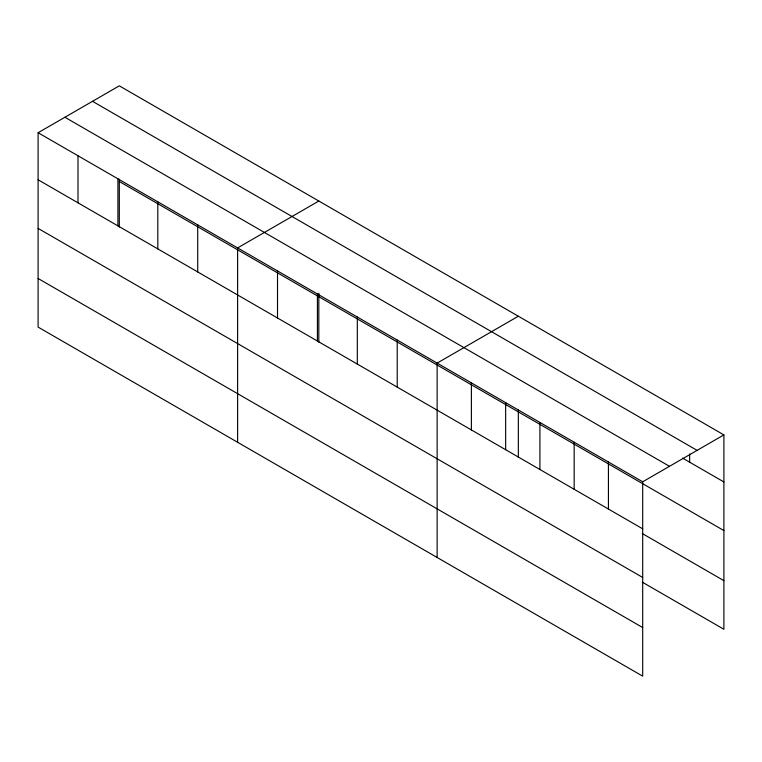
<?xml version="1.0" encoding="UTF-8"?>
<svg xmlns="http://www.w3.org/2000/svg" width="762" height="762" viewBox="0 0 762 762"><rect width="100%" height="100%" fill="white"/><g stroke="black" fill="none" stroke-linecap="round" stroke-linejoin="round"><path stroke-width="1.14" d="M38.1 132.731L642.69 481.784L642.69 676.161L38.1 327.098L38.1 132.731L119.31 85.839L723.9 434.902L723.9 629.269L642.28 582.149M318.83 201.035L237.611 247.917L237.611 442.293M518.341 316.22L437.131 363.103L437.131 557.479M642.69 481.784L723.9 434.902M92.516 101.317L697.097 450.371M682.59 458.105L723.9 481.955M64.903 117.253L669.484 466.315M119.31 181.508L723.9 530.571M38.1 179.784L642.69 528.838M642.28 533.533L723.9 580.654M38.1 228.4L642.69 577.453M38.1 278.482L642.69 627.545M689.639 453.942L689.639 462.172M608.428 462.01L608.428 509.064M574.167 442.227L574.167 489.28M539.906 422.443L539.906 469.497M518.341 409.575L518.341 457.419M505.644 402.669L505.644 449.723M471.392 382.886L471.392 429.939M397.221 340.071L397.221 387.125M357.321 317.03L357.321 364.084M318.83 293.227L318.83 342.233M317.421 293.989L317.421 341.052M277.52 270.958L277.52 318.011M197.71 224.876L197.71 271.939M157.81 201.844L157.81 248.898M119.31 179.194L119.31 227.047M117.91 178.803L117.91 225.857M78 155.772L78 202.825"/></g></svg>
